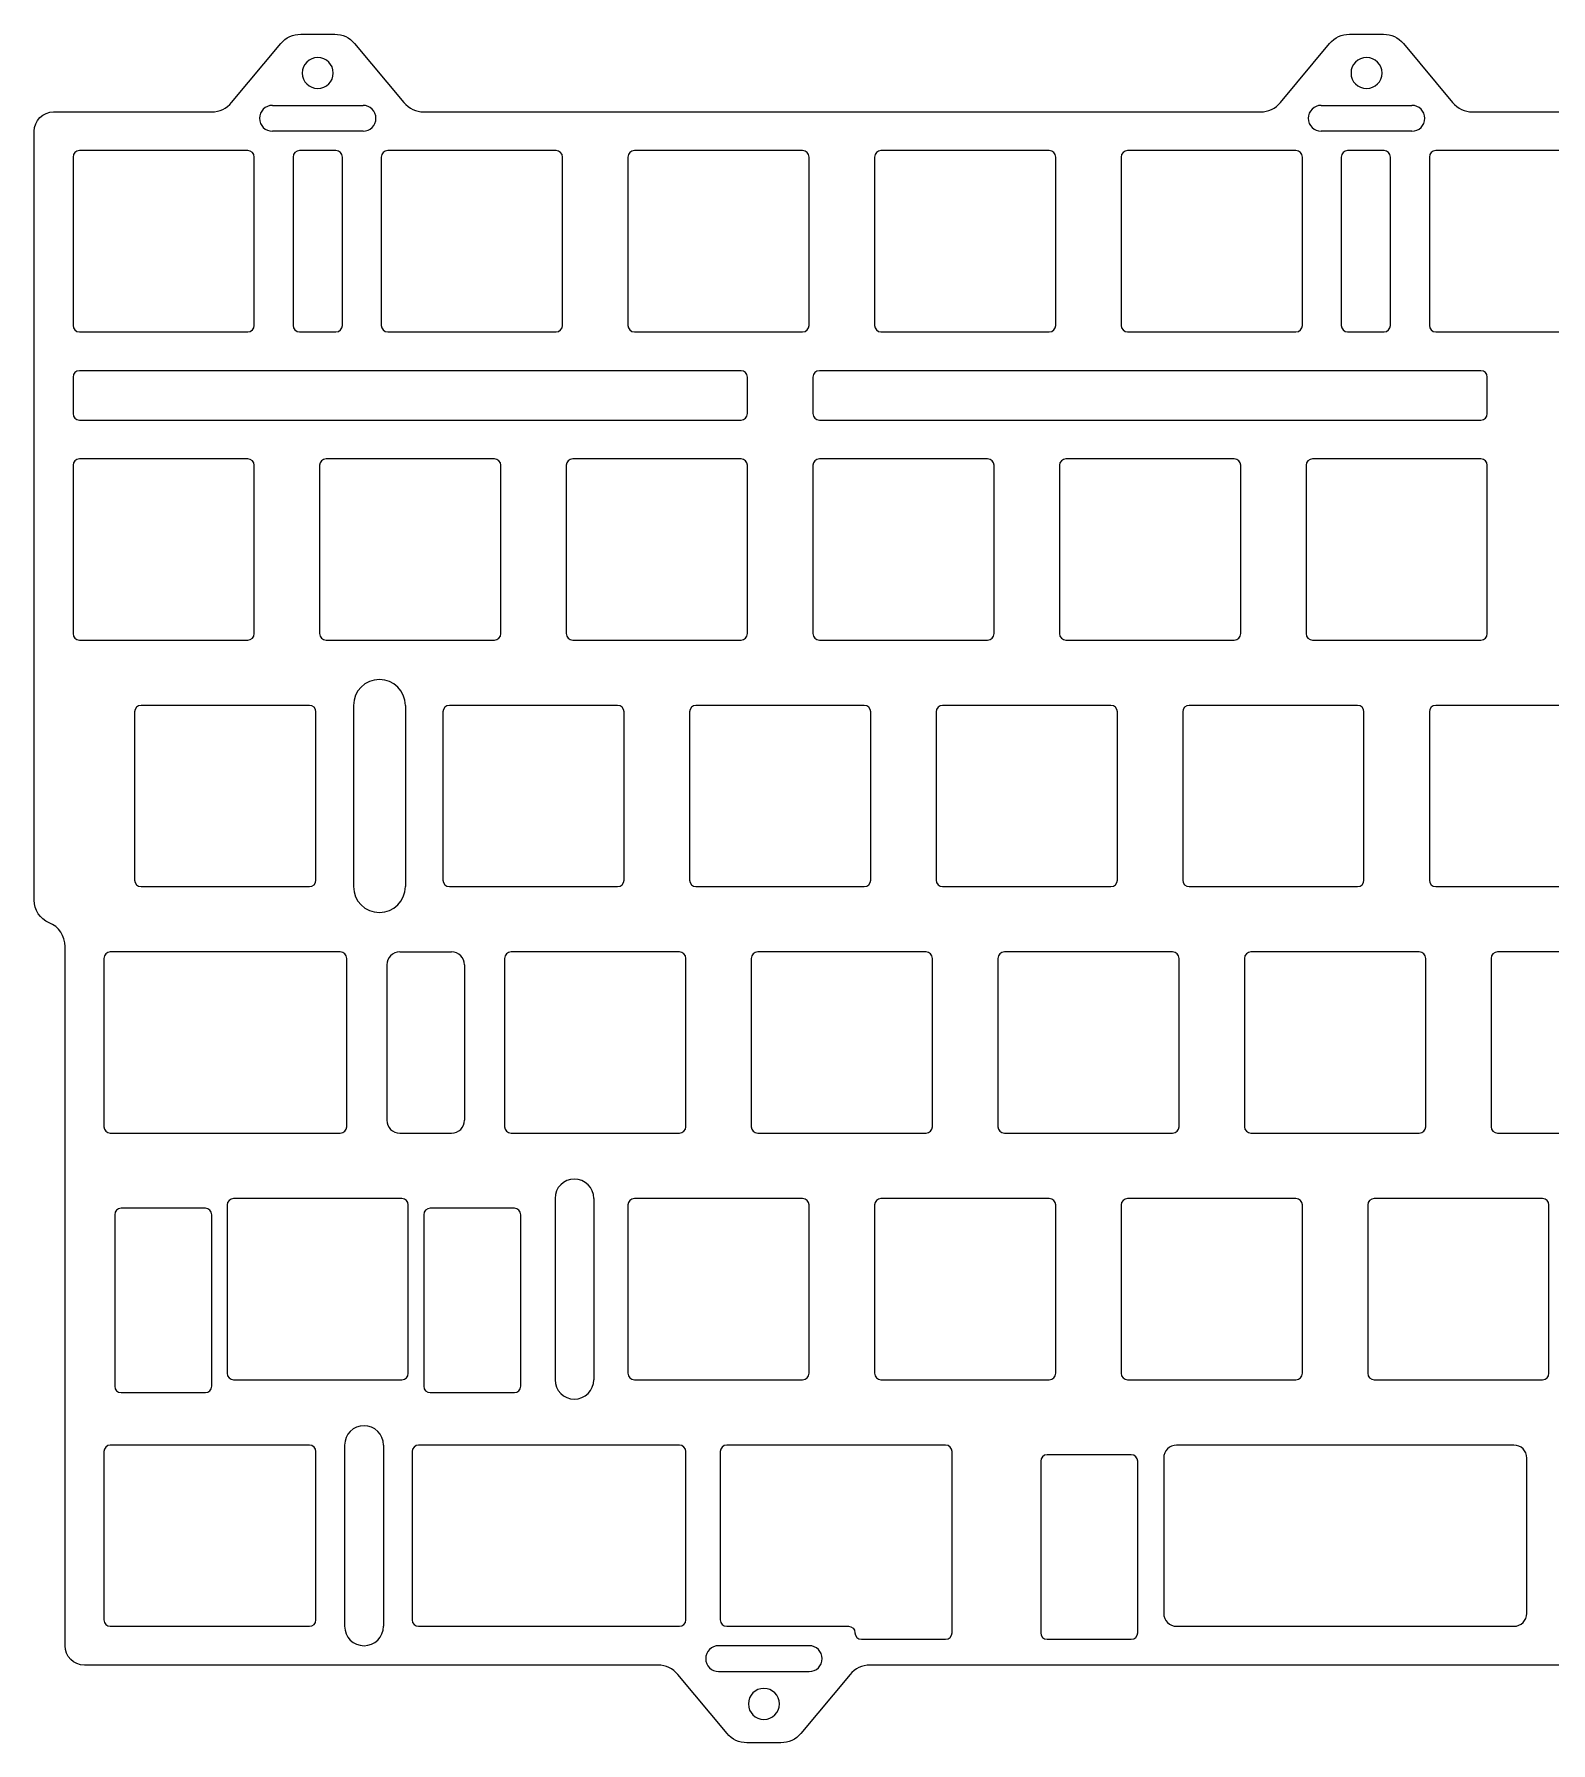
# Model space of a CAD drawing. Header units: millimetres. Extents: x 134 to 526, y 106 to 387.
# Drawn here: x 134.5 to 251.6, y 255.1 to 387.1 of the extents above; entities that cross this region are included whole.
import ezdxf

# ---------------------------------------------------------------- set-up
doc = ezdxf.new("R2010")
doc.units = ezdxf.units.MM
doc.layers.add('Layer 1', color=7, linetype='Continuous')

msp = doc.modelspace()

# ---------------------------------------------------------------- linework, layer by layer
for p, q in [((152.88, 381.57), (159.88, 381.57)), ((233.9, 381.57), (240.9, 381.57)), ((159.88, 379.57), (152.88, 379.57)), ((240.9, 379.57), (233.9, 379.57)), ((159.15, 335.21), (159.15, 321.21)), ((163.15, 335.21), (163.15, 321.21)), ((162.72, 316.16), (166.72, 316.16)), ((161.72, 315.16), (161.72, 303.16)), ((167.72, 315.16), (167.72, 303.16)), ((162.72, 302.16), (166.72, 302.16)), ((174.71, 297.11), (174.71, 283.11)), ((177.71, 297.11), (177.71, 283.11)), ((158.46, 278.06), (158.46, 264.06)), ((161.46, 278.06), (161.46, 264.06)), ((248.78, 278.06), (222.73, 278.06)), ((221.73, 277.06), (221.73, 265.06)), ((249.78, 265.06), (249.78, 277.06)), ((222.73, 264.06), (248.78, 264.06)), ((194.35, 262.56), (187.35, 262.56)), ((187.35, 260.56), (194.35, 260.56))]:
    msp.add_line(p, q)
for centre, radius, start, end in [((152.88, 380.57), 1, 90, 270), ((159.88, 380.57), 1, 270, 90), ((233.9, 380.57), 1, 90, 270), ((240.9, 380.57), 1, 270, 90), ((161.15, 335.21), 2, 0, 180), ((161.15, 321.21), 2, 180, 0), ((162.72, 315.16), 1, 90, 180), ((166.72, 315.16), 1, 0, 90), ((162.72, 303.16), 1, 180, 270), ((166.72, 303.16), 1, 270, 0), ((176.21, 297.11), 1.5, 0, 180), ((176.21, 283.11), 1.5, 180, 0), ((159.96, 278.06), 1.5, 0, 180), ((222.73, 277.06), 1, 90, 180), ((248.78, 277.06), 1, 0, 90), ((159.96, 264.06), 1.5, 180, 0), ((222.73, 265.06), 1, 180, 270), ((248.78, 265.06), 1, 270, 0), ((187.35, 261.56), 1, 90, 270), ((194.35, 261.56), 1, 270, 90)]:
    msp.add_arc(centre, radius, start, end)
at = {"layer": 'Layer 1', "color": 7, "lineweight": 9, "true_color": 0xffffff}
for points, knots in [([(524.45, 381.07), (524.45, 381.07), (518.43, 381.07), (518.43, 381.07), (518.43, 381.07), (514.61, 381.07), (514.61, 381.07), (514.02, 381.07), (513.46, 381.33), (513.08, 381.79), (513.08, 381.79), (509.28, 386.35), (509.28, 386.35), (508.9, 386.81), (508.33, 387.07), (507.74, 387.07), (507.74, 387.07), (505.11, 387.07), (505.11, 387.07), (504.52, 387.07), (503.96, 386.81), (503.58, 386.35), (503.58, 386.35), (499.78, 381.79), (499.78, 381.79), (499.4, 381.33), (498.83, 381.07), (498.24, 381.07), (498.24, 381.07), (494.43, 381.07), (494.43, 381.07), (494.43, 381.07), (411.27, 381.07), (411.27, 381.07), (411.27, 381.07), (407.46, 381.07), (407.46, 381.07), (406.86, 381.07), (406.3, 381.33), (405.92, 381.79), (405.92, 381.79), (402.12, 386.35), (402.12, 386.35), (401.74, 386.81), (401.18, 387.07), (400.58, 387.07), (400.58, 387.07), (397.96, 387.07), (397.96, 387.07), (397.36, 387.07), (396.8, 386.81), (396.42, 386.35), (396.42, 386.35), (392.62, 381.79), (392.62, 381.79), (392.24, 381.33), (391.68, 381.07), (391.08, 381.07), (391.08, 381.07), (387.27, 381.07), (387.27, 381.07), (387.27, 381.07), (330.31, 381.07), (330.31, 381.07), (330.31, 381.07), (326.5, 381.07), (326.5, 381.07), (325.9, 381.07), (325.34, 381.33), (324.96, 381.79), (324.96, 381.79), (321.16, 386.35), (321.16, 386.35), (320.78, 386.81), (320.21, 387.07), (319.62, 387.07), (319.62, 387.07), (316.99, 387.07), (316.99, 387.07), (316.4, 387.07), (315.84, 386.81), (315.46, 386.35), (315.46, 386.35), (311.66, 381.79), (311.66, 381.79), (311.28, 381.33), (310.72, 381.07), (310.12, 381.07), (310.12, 381.07), (306.31, 381.07), (306.31, 381.07), (306.31, 381.07), (249.4, 381.07), (249.4, 381.07), (249.4, 381.07), (245.58, 381.07), (245.58, 381.07), (244.99, 381.07), (244.43, 381.33), (244.05, 381.79), (244.05, 381.79), (240.25, 386.35), (240.25, 386.35), (239.87, 386.81), (239.3, 387.07), (238.71, 387.07), (238.71, 387.07), (236.08, 387.07), (236.08, 387.07), (235.49, 387.07), (234.93, 386.81), (234.55, 386.35), (234.55, 386.35), (230.75, 381.79), (230.75, 381.79), (230.37, 381.33), (229.8, 381.07), (229.21, 381.07), (229.21, 381.07), (225.4, 381.07), (225.4, 381.07), (225.4, 381.07), (168.38, 381.07), (168.38, 381.07), (168.38, 381.07), (164.57, 381.07), (164.57, 381.07), (163.98, 381.07), (163.42, 381.33), (163.04, 381.79), (163.04, 381.79), (159.23, 386.35), (159.23, 386.35), (158.85, 386.81), (158.29, 387.07), (157.7, 387.07), (157.7, 387.07), (155.07, 387.07), (155.07, 387.07), (154.48, 387.07), (153.91, 386.81), (153.53, 386.35), (153.53, 386.35), (149.73, 381.79), (149.73, 381.79), (149.35, 381.33), (148.79, 381.07), (148.2, 381.07), (148.2, 381.07), (144.38, 381.07), (144.38, 381.07), (144.38, 381.07), (135.98, 381.07), (135.98, 381.07), (135.15, 381.07), (134.48, 380.4), (134.48, 379.57), (134.48, 379.57), (134.48, 320.16), (134.48, 320.16), (134.48, 319.4), (134.93, 318.72), (135.63, 318.42), (135.63, 318.42), (135.63, 318.42), (135.63, 318.42), (136.38, 318.11), (136.86, 317.38), (136.86, 316.58), (136.86, 316.58), (136.86, 262.56), (136.86, 262.56), (136.86, 261.73), (137.53, 261.06), (138.36, 261.06), (138.36, 261.06), (178.85, 261.06), (178.85, 261.06), (178.85, 261.06), (182.67, 261.06), (182.67, 261.06), (183.26, 261.06), (183.82, 260.79), (184.2, 260.34), (184.2, 260.34), (188, 255.78), (188, 255.78), (188.38, 255.32), (188.94, 255.06), (189.54, 255.06), (189.54, 255.06), (192.16, 255.06), (192.16, 255.06), (192.76, 255.06), (193.32, 255.32), (193.7, 255.77), (193.7, 255.77), (197.5, 260.34), (197.5, 260.34), (197.88, 260.79), (198.45, 261.06), (199.04, 261.06), (199.04, 261.06), (202.85, 261.06), (202.85, 261.06), (202.85, 261.06), (278.38, 261.06), (278.94, 261.06), (278.94, 261.06), (317.05, 261.06), (317.05, 261.06), (317.05, 261.06), (320.86, 261.06), (320.86, 261.06), (321.45, 261.06), (322.02, 260.79), (322.4, 260.34), (322.4, 260.34), (326.2, 255.78), (326.2, 255.78), (326.58, 255.32), (327.14, 255.06), (327.73, 255.06), (327.73, 255.06), (330.36, 255.06), (330.36, 255.06), (330.95, 255.06), (331.52, 255.32), (331.9, 255.77), (331.9, 255.77), (335.7, 260.34), (335.7, 260.34), (336.08, 260.79), (336.64, 261.06), (337.23, 261.06), (337.23, 261.06), (341.05, 261.06), (341.05, 261.06), (341.05, 261.06), (382.89, 261.06), (382.89, 261.06), (383.66, 261.06), (384.35, 260.62), (384.69, 259.94), (384.69, 259.94), (385.93, 257.41), (385.93, 257.41), (386.27, 256.73), (386.96, 256.29), (387.72, 256.29), (387.72, 256.29), (444.16, 256.29), (444.16, 256.29), (444.92, 256.29), (445.62, 256.73), (445.95, 257.41), (445.95, 257.41), (447.19, 259.94), (447.19, 259.94), (447.53, 260.62), (448.22, 261.06), (448.99, 261.06), (448.99, 261.06), (456.74, 261.06), (456.74, 261.06), (456.74, 261.06), (460.55, 261.06), (460.55, 261.06), (461.15, 261.06), (461.71, 260.79), (462.09, 260.34), (462.09, 260.34), (465.89, 255.78), (465.89, 255.78), (466.27, 255.32), (466.83, 255.06), (467.43, 255.06), (467.43, 255.06), (470.05, 255.06), (470.05, 255.06), (470.65, 255.06), (471.21, 255.32), (471.59, 255.77), (471.59, 255.77), (475.39, 260.34), (475.39, 260.34), (475.77, 260.79), (476.33, 261.06), (476.93, 261.06), (476.93, 261.06), (480.74, 261.06), (480.74, 261.06), (480.74, 261.06), (524.45, 261.06), (524.45, 261.06), (525.28, 261.06), (525.95, 261.73), (525.95, 262.56), (525.95, 262.56), (525.95, 379.57), (525.95, 379.57), (525.95, 380.4), (525.28, 381.07), (524.45, 381.07)], [0, 0, 0, 0, 1, 1, 1, 2, 2, 2, 3, 3, 3, 4, 4, 4, 5, 5, 5, 6, 6, 6, 7, 7, 7, 8, 8, 8, 9, 9, 9, 10, 10, 10, 11, 11, 11, 12, 12, 12, 13, 13, 13, 14, 14, 14, 15, 15, 15, 16, 16, 16, 17, 17, 17, 18, 18, 18, 19, 19, 19, 20, 20, 20, 21, 21, 21, 22, 22, 22, 23, 23, 23, 24, 24, 24, 25, 25, 25, 26, 26, 26, 27, 27, 27, 28, 28, 28, 29, 29, 29, 30, 30, 30, 31, 31, 31, 32, 32, 32, 33, 33, 33, 34, 34, 34, 35, 35, 35, 36, 36, 36, 37, 37, 37, 38, 38, 38, 39, 39, 39, 40, 40, 40, 41, 41, 41, 42, 42, 42, 43, 43, 43, 44, 44, 44, 45, 45, 45, 46, 46, 46, 47, 47, 47, 48, 48, 48, 49, 49, 49, 50, 50, 50, 51, 51, 51, 52, 52, 52, 53, 53, 53, 54, 54, 54, 55, 55, 55, 56, 56, 56, 57, 57, 57, 58, 58, 58, 59, 59, 59, 60, 60, 60, 61, 61, 61, 62, 62, 62, 63, 63, 63, 64, 64, 64, 65, 65, 65, 66, 66, 66, 67, 67, 67, 68, 68, 68, 69, 69, 69, 70, 70, 70, 71, 71, 71, 72, 72, 72, 73, 73, 73, 74, 74, 74, 75, 75, 75, 76, 76, 76, 77, 77, 77, 78, 78, 78, 79, 79, 79, 80, 80, 80, 81, 81, 81, 82, 82, 82, 83, 83, 83, 84, 84, 84, 85, 85, 85, 86, 86, 86, 87, 87, 87, 88, 88, 88, 89, 89, 89, 90, 90, 90, 91, 91, 91, 92, 92, 92, 93, 93, 93, 94, 94, 94, 95, 95, 95, 96, 96, 96, 97, 97, 97, 98, 98, 98, 99, 99, 99, 100, 100, 100, 101, 101, 101, 101]), ([(157.58, 384.07), (157.58, 383.41), (157.05, 382.87), (156.38, 382.87), (155.72, 382.87), (155.18, 383.41), (155.18, 384.07), (155.18, 384.73), (155.72, 385.27), (156.38, 385.27), (157.05, 385.27), (157.58, 384.73), (157.58, 384.07)], [0, 0, 0, 0, 1, 1, 1, 2, 2, 2, 3, 3, 3, 4, 4, 4, 4]), ([(238.6, 384.07), (238.6, 383.41), (238.06, 382.87), (237.4, 382.87), (236.73, 382.87), (236.2, 383.41), (236.2, 384.07), (236.2, 384.73), (236.73, 385.27), (237.4, 385.27), (238.06, 385.27), (238.6, 384.73), (238.6, 384.07)], [0, 0, 0, 0, 1, 1, 1, 2, 2, 2, 3, 3, 3, 4, 4, 4, 4]), ([(150.98, 364.07), (150.98, 364.07), (137.98, 364.07), (137.98, 364.07), (137.7, 364.07), (137.48, 364.3), (137.48, 364.57), (137.48, 364.57), (137.48, 377.57), (137.48, 377.57), (137.48, 377.85), (137.7, 378.07), (137.98, 378.07), (137.98, 378.07), (150.98, 378.07), (150.98, 378.07), (151.25, 378.07), (151.48, 377.85), (151.48, 377.57), (151.48, 377.57), (151.48, 364.57), (151.48, 364.57), (151.48, 364.3), (151.25, 364.07), (150.98, 364.07)], [0, 0, 0, 0, 1, 1, 1, 2, 2, 2, 3, 3, 3, 4, 4, 4, 5, 5, 5, 6, 6, 6, 7, 7, 7, 8, 8, 8, 8]), ([(154.48, 364.57), (154.48, 364.57), (154.48, 377.57), (154.48, 377.57), (154.48, 377.85), (154.7, 378.07), (154.98, 378.07), (154.98, 378.07), (157.79, 378.07), (157.79, 378.07), (158.07, 378.07), (158.29, 377.85), (158.29, 377.57), (158.29, 377.57), (158.29, 364.57), (158.29, 364.57), (158.29, 364.29), (158.07, 364.07), (157.79, 364.07), (157.79, 364.07), (154.98, 364.07), (154.98, 364.07), (154.7, 364.07), (154.48, 364.29), (154.48, 364.57)], [0, 0, 0, 0, 1, 1, 1, 2, 2, 2, 3, 3, 3, 4, 4, 4, 5, 5, 5, 6, 6, 6, 7, 7, 7, 8, 8, 8, 8]), ([(174.79, 364.07), (174.79, 364.07), (161.79, 364.07), (161.79, 364.07), (161.52, 364.07), (161.29, 364.3), (161.29, 364.57), (161.29, 364.57), (161.29, 377.57), (161.29, 377.57), (161.29, 377.85), (161.52, 378.07), (161.79, 378.07), (161.79, 378.07), (174.79, 378.07), (174.79, 378.07), (175.07, 378.07), (175.29, 377.85), (175.29, 377.57), (175.29, 377.57), (175.29, 364.57), (175.29, 364.57), (175.29, 364.3), (175.07, 364.07), (174.79, 364.07)], [0, 0, 0, 0, 1, 1, 1, 2, 2, 2, 3, 3, 3, 4, 4, 4, 5, 5, 5, 6, 6, 6, 7, 7, 7, 8, 8, 8, 8]), ([(193.84, 364.07), (193.84, 364.07), (180.84, 364.07), (180.84, 364.07), (180.57, 364.07), (180.34, 364.3), (180.34, 364.57), (180.34, 364.57), (180.34, 377.57), (180.34, 377.57), (180.34, 377.85), (180.57, 378.07), (180.84, 378.07), (180.84, 378.07), (193.84, 378.07), (193.84, 378.07), (194.12, 378.07), (194.34, 377.85), (194.34, 377.57), (194.34, 377.57), (194.34, 364.57), (194.34, 364.57), (194.34, 364.3), (194.12, 364.07), (193.84, 364.07)], [0, 0, 0, 0, 1, 1, 1, 2, 2, 2, 3, 3, 3, 4, 4, 4, 5, 5, 5, 6, 6, 6, 7, 7, 7, 8, 8, 8, 8]), ([(212.89, 364.07), (212.89, 364.07), (199.89, 364.07), (199.89, 364.07), (199.62, 364.07), (199.39, 364.3), (199.39, 364.57), (199.39, 364.57), (199.39, 377.57), (199.39, 377.57), (199.39, 377.85), (199.62, 378.07), (199.89, 378.07), (199.89, 378.07), (212.89, 378.07), (212.89, 378.07), (213.17, 378.07), (213.39, 377.85), (213.39, 377.57), (213.39, 377.57), (213.39, 364.57), (213.39, 364.57), (213.39, 364.3), (213.17, 364.07), (212.89, 364.07)], [0, 0, 0, 0, 1, 1, 1, 2, 2, 2, 3, 3, 3, 4, 4, 4, 5, 5, 5, 6, 6, 6, 7, 7, 7, 8, 8, 8, 8]), ([(231.94, 364.07), (231.94, 364.07), (218.94, 364.07), (218.94, 364.07), (218.67, 364.07), (218.44, 364.3), (218.44, 364.57), (218.44, 364.57), (218.44, 377.57), (218.44, 377.57), (218.44, 377.85), (218.67, 378.07), (218.94, 378.07), (218.94, 378.07), (231.94, 378.07), (231.94, 378.07), (232.22, 378.07), (232.44, 377.85), (232.44, 377.57), (232.44, 377.57), (232.44, 364.57), (232.44, 364.57), (232.44, 364.3), (232.22, 364.07), (231.94, 364.07)], [0, 0, 0, 0, 1, 1, 1, 2, 2, 2, 3, 3, 3, 4, 4, 4, 5, 5, 5, 6, 6, 6, 7, 7, 7, 8, 8, 8, 8]), ([(235.44, 364.57), (235.44, 364.57), (235.44, 377.57), (235.44, 377.57), (235.44, 377.85), (235.66, 378.07), (235.94, 378.07), (235.94, 378.07), (238.75, 378.07), (238.75, 378.07), (239.03, 378.07), (239.25, 377.85), (239.25, 377.57), (239.25, 377.57), (239.25, 364.57), (239.25, 364.57), (239.25, 364.29), (239.03, 364.07), (238.75, 364.07), (238.75, 364.07), (235.94, 364.07), (235.94, 364.07), (235.66, 364.07), (235.44, 364.29), (235.44, 364.57)], [0, 0, 0, 0, 1, 1, 1, 2, 2, 2, 3, 3, 3, 4, 4, 4, 5, 5, 5, 6, 6, 6, 7, 7, 7, 8, 8, 8, 8]), ([(255.75, 364.07), (255.75, 364.07), (242.75, 364.07), (242.75, 364.07), (242.48, 364.07), (242.25, 364.3), (242.25, 364.57), (242.25, 364.57), (242.25, 377.57), (242.25, 377.57), (242.25, 377.85), (242.48, 378.07), (242.75, 378.07), (242.75, 378.07), (255.75, 378.07), (255.75, 378.07), (256.03, 378.07), (256.25, 377.85), (256.25, 377.57), (256.25, 377.57), (256.25, 364.57), (256.25, 364.57), (256.25, 364.3), (256.03, 364.07), (255.75, 364.07)], [0, 0, 0, 0, 1, 1, 1, 2, 2, 2, 3, 3, 3, 4, 4, 4, 5, 5, 5, 6, 6, 6, 7, 7, 7, 8, 8, 8, 8]), ([(189.08, 357.26), (189.08, 357.26), (137.98, 357.26), (137.98, 357.26), (137.7, 357.26), (137.48, 357.48), (137.48, 357.76), (137.48, 357.76), (137.48, 360.57), (137.48, 360.57), (137.48, 360.85), (137.7, 361.07), (137.98, 361.07), (137.98, 361.07), (189.08, 361.07), (189.08, 361.07), (189.35, 361.07), (189.58, 360.85), (189.58, 360.57), (189.58, 360.57), (189.58, 357.76), (189.58, 357.76), (189.58, 357.48), (189.35, 357.26), (189.08, 357.26)], [0, 0, 0, 0, 1, 1, 1, 2, 2, 2, 3, 3, 3, 4, 4, 4, 5, 5, 5, 6, 6, 6, 7, 7, 7, 8, 8, 8, 8]), ([(246.23, 357.26), (246.23, 357.26), (195.13, 357.26), (195.13, 357.26), (194.85, 357.26), (194.63, 357.48), (194.63, 357.76), (194.63, 357.76), (194.63, 360.57), (194.63, 360.57), (194.63, 360.85), (194.85, 361.07), (195.13, 361.07), (195.13, 361.07), (246.23, 361.07), (246.23, 361.07), (246.5, 361.07), (246.73, 360.85), (246.73, 360.57), (246.73, 360.57), (246.73, 357.76), (246.73, 357.76), (246.73, 357.48), (246.5, 357.26), (246.23, 357.26)], [0, 0, 0, 0, 1, 1, 1, 2, 2, 2, 3, 3, 3, 4, 4, 4, 5, 5, 5, 6, 6, 6, 7, 7, 7, 8, 8, 8, 8]), ([(150.98, 340.26), (150.98, 340.26), (137.98, 340.26), (137.98, 340.26), (137.7, 340.26), (137.48, 340.48), (137.48, 340.76), (137.48, 340.76), (137.48, 353.76), (137.48, 353.76), (137.48, 354.03), (137.7, 354.26), (137.98, 354.26), (137.98, 354.26), (150.98, 354.26), (150.98, 354.26), (151.25, 354.26), (151.48, 354.03), (151.48, 353.76), (151.48, 353.76), (151.48, 340.76), (151.48, 340.76), (151.48, 340.48), (151.25, 340.26), (150.98, 340.26)], [0, 0, 0, 0, 1, 1, 1, 2, 2, 2, 3, 3, 3, 4, 4, 4, 5, 5, 5, 6, 6, 6, 7, 7, 7, 8, 8, 8, 8]), ([(170.03, 340.26), (170.03, 340.26), (157.03, 340.26), (157.03, 340.26), (156.75, 340.26), (156.53, 340.48), (156.53, 340.76), (156.53, 340.76), (156.53, 353.76), (156.53, 353.76), (156.53, 354.03), (156.75, 354.26), (157.03, 354.26), (157.03, 354.26), (170.03, 354.26), (170.03, 354.26), (170.3, 354.26), (170.53, 354.03), (170.53, 353.76), (170.53, 353.76), (170.53, 340.76), (170.53, 340.76), (170.53, 340.48), (170.3, 340.26), (170.03, 340.26)], [0, 0, 0, 0, 1, 1, 1, 2, 2, 2, 3, 3, 3, 4, 4, 4, 5, 5, 5, 6, 6, 6, 7, 7, 7, 8, 8, 8, 8]), ([(189.08, 340.26), (189.08, 340.26), (176.08, 340.26), (176.08, 340.26), (175.8, 340.26), (175.58, 340.48), (175.58, 340.76), (175.58, 340.76), (175.58, 353.76), (175.58, 353.76), (175.58, 354.03), (175.8, 354.26), (176.08, 354.26), (176.08, 354.26), (189.08, 354.26), (189.08, 354.26), (189.35, 354.26), (189.58, 354.03), (189.58, 353.76), (189.58, 353.76), (189.58, 340.76), (189.58, 340.76), (189.58, 340.48), (189.35, 340.26), (189.08, 340.26)], [0, 0, 0, 0, 1, 1, 1, 2, 2, 2, 3, 3, 3, 4, 4, 4, 5, 5, 5, 6, 6, 6, 7, 7, 7, 8, 8, 8, 8]), ([(208.13, 340.26), (208.13, 340.26), (195.13, 340.26), (195.13, 340.26), (194.85, 340.26), (194.63, 340.48), (194.63, 340.76), (194.63, 340.76), (194.63, 353.76), (194.63, 353.76), (194.63, 354.03), (194.85, 354.26), (195.13, 354.26), (195.13, 354.26), (208.13, 354.26), (208.13, 354.26), (208.4, 354.26), (208.63, 354.03), (208.63, 353.76), (208.63, 353.76), (208.63, 340.76), (208.63, 340.76), (208.63, 340.48), (208.4, 340.26), (208.13, 340.26)], [0, 0, 0, 0, 1, 1, 1, 2, 2, 2, 3, 3, 3, 4, 4, 4, 5, 5, 5, 6, 6, 6, 7, 7, 7, 8, 8, 8, 8]), ([(227.18, 340.26), (227.18, 340.26), (214.18, 340.26), (214.18, 340.26), (213.9, 340.26), (213.68, 340.48), (213.68, 340.76), (213.68, 340.76), (213.68, 353.76), (213.68, 353.76), (213.68, 354.03), (213.9, 354.26), (214.18, 354.26), (214.18, 354.26), (227.18, 354.26), (227.18, 354.26), (227.45, 354.26), (227.68, 354.03), (227.68, 353.76), (227.68, 353.76), (227.68, 340.76), (227.68, 340.76), (227.68, 340.48), (227.45, 340.26), (227.18, 340.26)], [0, 0, 0, 0, 1, 1, 1, 2, 2, 2, 3, 3, 3, 4, 4, 4, 5, 5, 5, 6, 6, 6, 7, 7, 7, 8, 8, 8, 8]), ([(246.23, 340.26), (246.23, 340.26), (233.23, 340.26), (233.23, 340.26), (232.95, 340.26), (232.73, 340.48), (232.73, 340.76), (232.73, 340.76), (232.73, 353.76), (232.73, 353.76), (232.73, 354.03), (232.95, 354.26), (233.23, 354.26), (233.23, 354.26), (246.23, 354.26), (246.23, 354.26), (246.5, 354.26), (246.73, 354.03), (246.73, 353.76), (246.73, 353.76), (246.73, 340.76), (246.73, 340.76), (246.73, 340.48), (246.5, 340.26), (246.23, 340.26)], [0, 0, 0, 0, 1, 1, 1, 2, 2, 2, 3, 3, 3, 4, 4, 4, 5, 5, 5, 6, 6, 6, 7, 7, 7, 8, 8, 8, 8]), ([(155.74, 321.21), (155.74, 321.21), (142.74, 321.21), (142.74, 321.21), (142.47, 321.21), (142.24, 321.43), (142.24, 321.71), (142.24, 321.71), (142.24, 334.71), (142.24, 334.71), (142.24, 334.98), (142.47, 335.21), (142.74, 335.21), (142.74, 335.21), (155.74, 335.21), (155.74, 335.21), (156.02, 335.21), (156.24, 334.98), (156.24, 334.71), (156.24, 334.71), (156.24, 321.71), (156.24, 321.71), (156.24, 321.43), (156.02, 321.21), (155.74, 321.21)], [0, 0, 0, 0, 1, 1, 1, 2, 2, 2, 3, 3, 3, 4, 4, 4, 5, 5, 5, 6, 6, 6, 7, 7, 7, 8, 8, 8, 8]), ([(179.55, 321.21), (179.55, 321.21), (166.55, 321.21), (166.55, 321.21), (166.28, 321.21), (166.05, 321.43), (166.05, 321.71), (166.05, 321.71), (166.05, 334.71), (166.05, 334.71), (166.05, 334.98), (166.28, 335.21), (166.55, 335.21), (166.55, 335.21), (179.55, 335.21), (179.55, 335.21), (179.83, 335.21), (180.05, 334.98), (180.05, 334.71), (180.05, 334.71), (180.05, 321.71), (180.05, 321.71), (180.05, 321.43), (179.83, 321.21), (179.55, 321.21)], [0, 0, 0, 0, 1, 1, 1, 2, 2, 2, 3, 3, 3, 4, 4, 4, 5, 5, 5, 6, 6, 6, 7, 7, 7, 8, 8, 8, 8]), ([(198.6, 321.21), (198.6, 321.21), (185.6, 321.21), (185.6, 321.21), (185.33, 321.21), (185.1, 321.43), (185.1, 321.71), (185.1, 321.71), (185.1, 334.71), (185.1, 334.71), (185.1, 334.98), (185.33, 335.21), (185.6, 335.21), (185.6, 335.21), (198.6, 335.21), (198.6, 335.21), (198.88, 335.21), (199.1, 334.98), (199.1, 334.71), (199.1, 334.71), (199.1, 321.71), (199.1, 321.71), (199.1, 321.43), (198.88, 321.21), (198.6, 321.21)], [0, 0, 0, 0, 1, 1, 1, 2, 2, 2, 3, 3, 3, 4, 4, 4, 5, 5, 5, 6, 6, 6, 7, 7, 7, 8, 8, 8, 8]), ([(217.65, 321.21), (217.65, 321.21), (204.65, 321.21), (204.65, 321.21), (204.38, 321.21), (204.15, 321.43), (204.15, 321.71), (204.15, 321.71), (204.15, 334.71), (204.15, 334.71), (204.15, 334.98), (204.38, 335.21), (204.65, 335.21), (204.65, 335.21), (217.65, 335.21), (217.65, 335.21), (217.93, 335.21), (218.15, 334.98), (218.15, 334.71), (218.15, 334.71), (218.15, 321.71), (218.15, 321.71), (218.15, 321.43), (217.93, 321.21), (217.65, 321.21)], [0, 0, 0, 0, 1, 1, 1, 2, 2, 2, 3, 3, 3, 4, 4, 4, 5, 5, 5, 6, 6, 6, 7, 7, 7, 8, 8, 8, 8]), ([(236.7, 321.21), (236.7, 321.21), (223.7, 321.21), (223.7, 321.21), (223.43, 321.21), (223.2, 321.43), (223.2, 321.71), (223.2, 321.71), (223.2, 334.71), (223.2, 334.71), (223.2, 334.98), (223.43, 335.21), (223.7, 335.21), (223.7, 335.21), (236.7, 335.21), (236.7, 335.21), (236.98, 335.21), (237.2, 334.98), (237.2, 334.71), (237.2, 334.71), (237.2, 321.71), (237.2, 321.71), (237.2, 321.43), (236.98, 321.21), (236.7, 321.21)], [0, 0, 0, 0, 1, 1, 1, 2, 2, 2, 3, 3, 3, 4, 4, 4, 5, 5, 5, 6, 6, 6, 7, 7, 7, 8, 8, 8, 8]), ([(255.75, 321.21), (255.75, 321.21), (242.75, 321.21), (242.75, 321.21), (242.48, 321.21), (242.25, 321.43), (242.25, 321.71), (242.25, 321.71), (242.25, 334.71), (242.25, 334.71), (242.25, 334.98), (242.48, 335.21), (242.75, 335.21), (242.75, 335.21), (255.75, 335.21), (255.75, 335.21), (256.03, 335.21), (256.25, 334.98), (256.25, 334.71), (256.25, 334.71), (256.25, 321.71), (256.25, 321.71), (256.25, 321.43), (256.03, 321.21), (255.75, 321.21)], [0, 0, 0, 0, 1, 1, 1, 2, 2, 2, 3, 3, 3, 4, 4, 4, 5, 5, 5, 6, 6, 6, 7, 7, 7, 8, 8, 8, 8]), ([(158.12, 302.16), (158.12, 302.16), (140.36, 302.16), (140.36, 302.16), (140.08, 302.16), (139.86, 302.38), (139.86, 302.66), (139.86, 302.66), (139.86, 315.66), (139.86, 315.66), (139.86, 315.93), (140.08, 316.16), (140.36, 316.16), (140.36, 316.16), (158.12, 316.16), (158.12, 316.16), (158.4, 316.16), (158.62, 315.93), (158.62, 315.66), (158.62, 315.66), (158.62, 302.66), (158.62, 302.66), (158.62, 302.38), (158.4, 302.16), (158.12, 302.16)], [0, 0, 0, 0, 1, 1, 1, 2, 2, 2, 3, 3, 3, 4, 4, 4, 5, 5, 5, 6, 6, 6, 7, 7, 7, 8, 8, 8, 8]), ([(184.32, 302.16), (184.32, 302.16), (171.32, 302.16), (171.32, 302.16), (171.04, 302.16), (170.82, 302.38), (170.82, 302.66), (170.82, 302.66), (170.82, 315.66), (170.82, 315.66), (170.82, 315.93), (171.04, 316.16), (171.32, 316.16), (171.32, 316.16), (184.32, 316.16), (184.32, 316.16), (184.59, 316.16), (184.82, 315.93), (184.82, 315.66), (184.82, 315.66), (184.82, 302.66), (184.82, 302.66), (184.82, 302.38), (184.59, 302.16), (184.32, 302.16)], [0, 0, 0, 0, 1, 1, 1, 2, 2, 2, 3, 3, 3, 4, 4, 4, 5, 5, 5, 6, 6, 6, 7, 7, 7, 8, 8, 8, 8]), ([(203.37, 302.16), (203.37, 302.16), (190.37, 302.16), (190.37, 302.16), (190.09, 302.16), (189.87, 302.38), (189.87, 302.66), (189.87, 302.66), (189.87, 315.66), (189.87, 315.66), (189.87, 315.93), (190.09, 316.16), (190.37, 316.16), (190.37, 316.16), (203.37, 316.16), (203.37, 316.16), (203.64, 316.16), (203.87, 315.93), (203.87, 315.66), (203.87, 315.66), (203.87, 302.66), (203.87, 302.66), (203.87, 302.38), (203.64, 302.16), (203.37, 302.16)], [0, 0, 0, 0, 1, 1, 1, 2, 2, 2, 3, 3, 3, 4, 4, 4, 5, 5, 5, 6, 6, 6, 7, 7, 7, 8, 8, 8, 8]), ([(222.42, 302.16), (222.42, 302.16), (209.42, 302.16), (209.42, 302.16), (209.14, 302.16), (208.92, 302.38), (208.92, 302.66), (208.92, 302.66), (208.92, 315.66), (208.92, 315.66), (208.92, 315.93), (209.14, 316.16), (209.42, 316.16), (209.42, 316.16), (222.42, 316.16), (222.42, 316.16), (222.69, 316.16), (222.92, 315.93), (222.92, 315.66), (222.92, 315.66), (222.92, 302.66), (222.92, 302.66), (222.92, 302.38), (222.69, 302.16), (222.42, 302.16)], [0, 0, 0, 0, 1, 1, 1, 2, 2, 2, 3, 3, 3, 4, 4, 4, 5, 5, 5, 6, 6, 6, 7, 7, 7, 8, 8, 8, 8]), ([(241.47, 302.16), (241.47, 302.16), (228.47, 302.16), (228.47, 302.16), (228.19, 302.16), (227.97, 302.38), (227.97, 302.66), (227.97, 302.66), (227.97, 315.66), (227.97, 315.66), (227.97, 315.93), (228.19, 316.16), (228.47, 316.16), (228.47, 316.16), (241.47, 316.16), (241.47, 316.16), (241.74, 316.16), (241.97, 315.93), (241.97, 315.66), (241.97, 315.66), (241.97, 302.66), (241.97, 302.66), (241.97, 302.38), (241.74, 302.16), (241.47, 302.16)], [0, 0, 0, 0, 1, 1, 1, 2, 2, 2, 3, 3, 3, 4, 4, 4, 5, 5, 5, 6, 6, 6, 7, 7, 7, 8, 8, 8, 8]), ([(260.52, 302.16), (260.52, 302.16), (247.52, 302.16), (247.52, 302.16), (247.24, 302.16), (247.02, 302.38), (247.02, 302.66), (247.02, 302.66), (247.02, 315.66), (247.02, 315.66), (247.02, 315.93), (247.24, 316.16), (247.52, 316.16), (247.52, 316.16), (260.52, 316.16), (260.52, 316.16), (260.79, 316.16), (261.02, 315.93), (261.02, 315.66), (261.02, 315.66), (261.02, 302.66), (261.02, 302.66), (261.02, 302.38), (260.79, 302.16), (260.52, 302.16)], [0, 0, 0, 0, 1, 1, 1, 2, 2, 2, 3, 3, 3, 4, 4, 4, 5, 5, 5, 6, 6, 6, 7, 7, 7, 8, 8, 8, 8]), ([(162.88, 283.11), (162.88, 283.11), (149.88, 283.11), (149.88, 283.11), (149.61, 283.11), (149.38, 283.33), (149.38, 283.61), (149.38, 283.61), (149.38, 296.61), (149.38, 296.61), (149.38, 296.88), (149.61, 297.11), (149.88, 297.11), (149.88, 297.11), (162.88, 297.11), (162.88, 297.11), (163.16, 297.11), (163.38, 296.88), (163.38, 296.61), (163.38, 296.61), (163.38, 283.61), (163.38, 283.61), (163.38, 283.33), (163.16, 283.11), (162.88, 283.11)], [0, 0, 0, 0, 1, 1, 1, 2, 2, 2, 3, 3, 3, 4, 4, 4, 5, 5, 5, 6, 6, 6, 7, 7, 7, 8, 8, 8, 8]), ([(193.84, 283.11), (193.84, 283.11), (180.84, 283.11), (180.84, 283.11), (180.57, 283.11), (180.34, 283.33), (180.34, 283.61), (180.34, 283.61), (180.34, 296.61), (180.34, 296.61), (180.34, 296.88), (180.57, 297.11), (180.84, 297.11), (180.84, 297.11), (193.84, 297.11), (193.84, 297.11), (194.12, 297.11), (194.34, 296.88), (194.34, 296.61), (194.34, 296.61), (194.34, 283.61), (194.34, 283.61), (194.34, 283.33), (194.12, 283.11), (193.84, 283.11)], [0, 0, 0, 0, 1, 1, 1, 2, 2, 2, 3, 3, 3, 4, 4, 4, 5, 5, 5, 6, 6, 6, 7, 7, 7, 8, 8, 8, 8]), ([(212.89, 283.11), (212.89, 283.11), (199.89, 283.11), (199.89, 283.11), (199.62, 283.11), (199.39, 283.33), (199.39, 283.61), (199.39, 283.61), (199.39, 296.61), (199.39, 296.61), (199.39, 296.88), (199.62, 297.11), (199.89, 297.11), (199.89, 297.11), (212.89, 297.11), (212.89, 297.11), (213.17, 297.11), (213.39, 296.88), (213.39, 296.61), (213.39, 296.61), (213.39, 283.61), (213.39, 283.61), (213.39, 283.33), (213.17, 283.11), (212.89, 283.11)], [0, 0, 0, 0, 1, 1, 1, 2, 2, 2, 3, 3, 3, 4, 4, 4, 5, 5, 5, 6, 6, 6, 7, 7, 7, 8, 8, 8, 8]), ([(231.94, 283.11), (231.94, 283.11), (218.94, 283.11), (218.94, 283.11), (218.67, 283.11), (218.44, 283.33), (218.44, 283.61), (218.44, 283.61), (218.44, 296.61), (218.44, 296.61), (218.44, 296.88), (218.67, 297.11), (218.94, 297.11), (218.94, 297.11), (231.94, 297.11), (231.94, 297.11), (232.22, 297.11), (232.44, 296.88), (232.44, 296.61), (232.44, 296.61), (232.44, 283.61), (232.44, 283.61), (232.44, 283.33), (232.22, 283.11), (231.94, 283.11)], [0, 0, 0, 0, 1, 1, 1, 2, 2, 2, 3, 3, 3, 4, 4, 4, 5, 5, 5, 6, 6, 6, 7, 7, 7, 8, 8, 8, 8]), ([(250.99, 283.11), (250.99, 283.11), (237.99, 283.11), (237.99, 283.11), (237.72, 283.11), (237.49, 283.33), (237.49, 283.61), (237.49, 283.61), (237.49, 296.61), (237.49, 296.61), (237.49, 296.88), (237.72, 297.11), (237.99, 297.11), (237.99, 297.11), (250.99, 297.11), (250.99, 297.11), (251.27, 297.11), (251.49, 296.88), (251.49, 296.61), (251.49, 296.61), (251.49, 283.61), (251.49, 283.61), (251.49, 283.33), (251.27, 283.11), (250.99, 283.11)], [0, 0, 0, 0, 1, 1, 1, 2, 2, 2, 3, 3, 3, 4, 4, 4, 5, 5, 5, 6, 6, 6, 7, 7, 7, 8, 8, 8, 8]), ([(147.7, 282.11), (147.7, 282.11), (141.2, 282.11), (141.2, 282.11), (140.92, 282.11), (140.7, 282.33), (140.7, 282.61), (140.7, 282.61), (140.7, 295.86), (140.7, 295.86), (140.7, 296.13), (140.92, 296.36), (141.2, 296.36), (141.2, 296.36), (147.7, 296.36), (147.7, 296.36), (147.97, 296.36), (148.2, 296.13), (148.2, 295.86), (148.2, 295.86), (148.2, 282.61), (148.2, 282.61), (148.2, 282.33), (147.97, 282.11), (147.7, 282.11)], [0, 0, 0, 0, 1, 1, 1, 2, 2, 2, 3, 3, 3, 4, 4, 4, 5, 5, 5, 6, 6, 6, 7, 7, 7, 8, 8, 8, 8]), ([(171.57, 282.11), (171.57, 282.11), (165.07, 282.11), (165.07, 282.11), (164.8, 282.11), (164.57, 282.33), (164.57, 282.61), (164.57, 282.61), (164.57, 295.86), (164.57, 295.86), (164.57, 296.13), (164.8, 296.36), (165.07, 296.36), (165.07, 296.36), (171.57, 296.36), (171.57, 296.36), (171.85, 296.36), (172.07, 296.13), (172.07, 295.86), (172.07, 295.86), (172.07, 282.61), (172.07, 282.61), (172.07, 282.33), (171.85, 282.11), (171.57, 282.11)], [0, 0, 0, 0, 1, 1, 1, 2, 2, 2, 3, 3, 3, 4, 4, 4, 5, 5, 5, 6, 6, 6, 7, 7, 7, 8, 8, 8, 8]), ([(155.74, 264.06), (155.74, 264.06), (140.36, 264.06), (140.36, 264.06), (140.08, 264.06), (139.86, 264.28), (139.86, 264.56), (139.86, 264.56), (139.86, 277.56), (139.86, 277.56), (139.86, 277.83), (140.08, 278.06), (140.36, 278.06), (140.36, 278.06), (155.74, 278.06), (155.74, 278.06), (156.02, 278.06), (156.24, 277.83), (156.24, 277.56), (156.24, 277.56), (156.24, 264.56), (156.24, 264.56), (156.24, 264.28), (156.02, 264.06), (155.74, 264.06)], [0, 0, 0, 0, 1, 1, 1, 2, 2, 2, 3, 3, 3, 4, 4, 4, 5, 5, 5, 6, 6, 6, 7, 7, 7, 8, 8, 8, 8]), ([(184.32, 264.06), (184.32, 264.06), (164.17, 264.06), (164.17, 264.06), (163.9, 264.06), (163.67, 264.28), (163.67, 264.56), (163.67, 264.56), (163.67, 277.56), (163.67, 277.56), (163.67, 277.83), (163.9, 278.06), (164.17, 278.06), (164.17, 278.06), (184.32, 278.06), (184.32, 278.06), (184.59, 278.06), (184.82, 277.83), (184.82, 277.56), (184.82, 277.56), (184.82, 264.56), (184.82, 264.56), (184.82, 264.28), (184.59, 264.06), (184.32, 264.06)], [0, 0, 0, 0, 1, 1, 1, 2, 2, 2, 3, 3, 3, 4, 4, 4, 5, 5, 5, 6, 6, 6, 7, 7, 7, 8, 8, 8, 8]), ([(204.88, 263.06), (204.88, 263.06), (198.38, 263.06), (198.38, 263.06), (198.1, 263.06), (197.88, 263.28), (197.88, 263.56), (197.88, 263.56), (197.88, 263.56), (197.88, 263.56), (197.88, 263.83), (197.65, 264.06), (197.38, 264.06), (197.38, 264.06), (187.98, 264.06), (187.98, 264.06), (187.71, 264.06), (187.48, 264.28), (187.48, 264.56), (187.48, 264.56), (187.48, 277.56), (187.48, 277.56), (187.48, 277.83), (187.71, 278.06), (187.98, 278.06), (187.98, 278.06), (204.88, 278.06), (204.88, 278.06), (205.15, 278.06), (205.38, 277.83), (205.38, 277.56), (205.38, 277.56), (205.38, 276.81), (205.38, 276.81), (205.38, 276.81), (205.38, 264.56), (205.38, 264.56), (205.38, 264.56), (205.38, 263.56), (205.38, 263.56), (205.38, 263.28), (205.15, 263.06), (204.88, 263.06)], [0, 0, 0, 0, 1, 1, 1, 2, 2, 2, 3, 3, 3, 4, 4, 4, 5, 5, 5, 6, 6, 6, 7, 7, 7, 8, 8, 8, 9, 9, 9, 10, 10, 10, 11, 11, 11, 12, 12, 12, 13, 13, 13, 14, 14, 14, 14]), ([(219.23, 263.06), (219.23, 263.06), (212.73, 263.06), (212.73, 263.06), (212.45, 263.06), (212.23, 263.28), (212.23, 263.56), (212.23, 263.56), (212.23, 276.81), (212.23, 276.81), (212.23, 277.08), (212.45, 277.31), (212.73, 277.31), (212.73, 277.31), (219.23, 277.31), (219.23, 277.31), (219.5, 277.31), (219.73, 277.08), (219.73, 276.81), (219.73, 276.81), (219.73, 263.56), (219.73, 263.56), (219.73, 263.28), (219.5, 263.06), (219.23, 263.06)], [0, 0, 0, 0, 1, 1, 1, 2, 2, 2, 3, 3, 3, 4, 4, 4, 5, 5, 5, 6, 6, 6, 7, 7, 7, 8, 8, 8, 8]), ([(192.05, 258.06), (192.05, 257.39), (191.51, 256.86), (190.85, 256.86), (190.19, 256.86), (189.65, 257.39), (189.65, 258.06), (189.65, 258.72), (190.19, 259.26), (190.85, 259.26), (191.51, 259.26), (192.05, 258.72), (192.05, 258.06)], [0, 0, 0, 0, 1, 1, 1, 2, 2, 2, 3, 3, 3, 4, 4, 4, 4])]:
    msp.add_open_spline(points, degree=3, knots=knots, dxfattribs=at)

doc.saveas('drawing.dxf')
